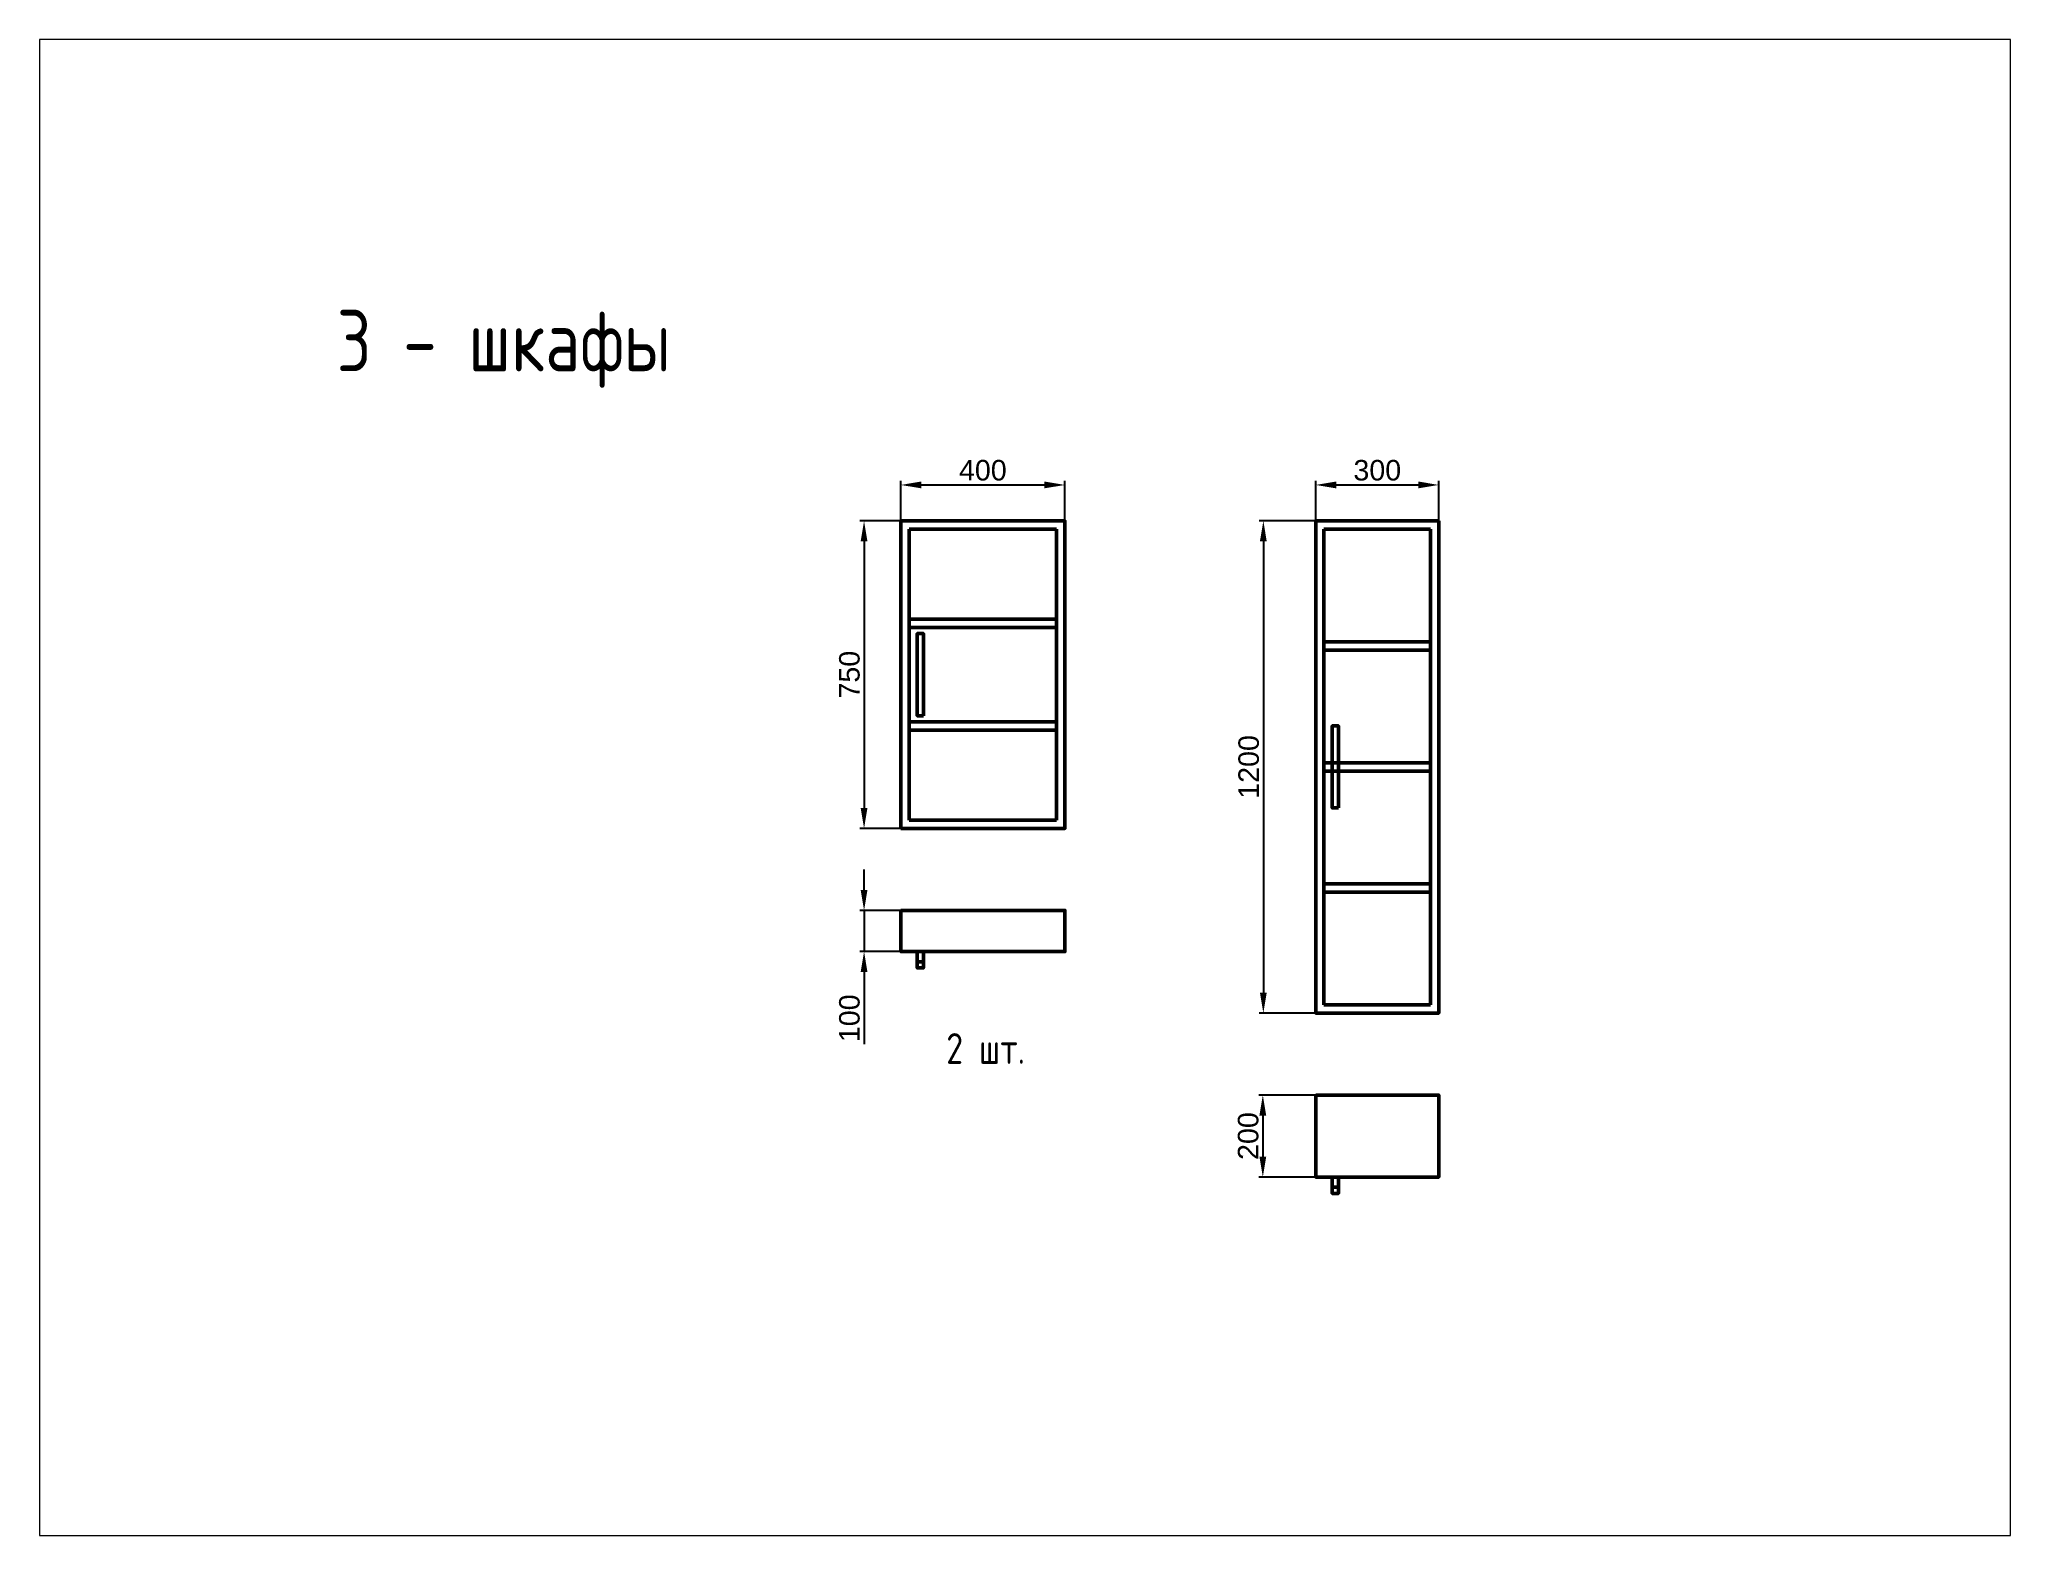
# Paper-space layout 'Layout1 (3)' of a CAD drawing. Header units: millimetres. Extents: x 26 to 231, y 20 to 176.
# The model-space entities are those that its viewports show. They can reach past a viewport. Long polylines and large blocks are cut down to what shows.
import ezdxf

# ---------------------------------------------------------------- set-up
doc = ezdxf.new("R2010")
doc.units = ezdxf.units.MM
doc.linetypes.add('ACAD_ISO02W100', pattern=[15, 12, -3])
doc.styles.add('awcad.labels', font='eskd.shx')
doc.styles.get("Standard").update_dxf_attribs({"font": 'arial.ttf'})
doc.dimstyles.new('ISO-25', dxfattribs={"dimtxt": 2.5, "dimasz": 2.5, "dimexe": 1.25, "dimexo": 0.625, "dimtad": 1, "dimtxsty": 'Standard', "dimcen": 2.5, "dimadec": 0, "dimazin": 0, "dimtfac": 1, "dimtmove": 0, "dimatfit": 3, "dimfxl": 1, "dimarcsym": 0})

# ---------------------------------------------------------------- blocks, each defined once
blk = doc.blocks.new('*D204')
at = {"color": 0, "lineweight": -2, "transparency": 16777216}
for p, q in [((3027.7, -3981.3), (3027.7, -3883.7)), ((3077.7, -3893.7), (3377.7, -3893.7)), ((3427.7, -3981.3), (3427.7, -3883.7))]:
    blk.add_line(p, q, dxfattribs=at)
at = {"color": 0, "transparency": 16777216}
for points in [[(3077.7, -3885.3), (3077.7, -3902), (3027.7, -3893.7)], [(3377.7, -3885.3), (3377.7, -3902), (3427.7, -3893.7)]]:
    blk.add_solid(points, dxfattribs=at)
at = {"layer": 'Defpoints', "color": 0, "transparency": 16777216}
for p in [(3427.7, -3893.7), (3027.7, -3981.3), (3427.7, -3981.3)]:
    blk.add_point(p, dxfattribs=at)
at = {"color": 0, "transparency": 16777216, "insert": (3227.7, -3858.1), "char_height": 50, "attachment_point": 5}
blk.add_mtext('400', dxfattribs=at)
blk = doc.blocks.new('*D205')
at = {"color": 0, "lineweight": -2, "transparency": 16777216}
for p, q in [((3027.7, -3981.3), (2928, -3981.3)), ((2938, -4031.3), (2938, -4681.3)), ((3027.7, -4731.3), (2928, -4731.3))]:
    blk.add_line(p, q, dxfattribs=at)
at = {"color": 0, "transparency": 16777216}
for points in [[(2929.7, -4031.3), (2946.3, -4031.3), (2938, -3981.3)], [(2929.7, -4681.3), (2946.3, -4681.3), (2938, -4731.3)]]:
    blk.add_solid(points, dxfattribs=at)
at = {"layer": 'Defpoints', "color": 0, "transparency": 16777216}
for p in [(3027.7, -3981.3), (2938, -4731.3), (3027.7, -4731.3)]:
    blk.add_point(p, dxfattribs=at)
at = {"color": 0, "transparency": 16777216, "insert": (2902.5, -4356.3), "char_height": 50, "attachment_point": 5, "rotation": 90}
blk.add_mtext('750', dxfattribs=at)
blk = doc.blocks.new('*D207')
at = {"color": 0, "lineweight": -2, "transparency": 16777216}
for p, q in [((2938, -4881.3), (2938, -4831.3)), ((3027.7, -4931.3), (2928, -4931.3)), ((2938, -4931.3), (2938, -5031.3)), ((3027.7, -5031.3), (2928, -5031.3)), ((2938, -5081.3), (2938, -5256.9))]:
    blk.add_line(p, q, dxfattribs=at)
at = {"color": 0, "transparency": 16777216}
for points in [[(2929.7, -4881.3), (2946.3, -4881.3), (2938, -4931.3)], [(2929.7, -5081.3), (2946.3, -5081.3), (2938, -5031.3)]]:
    blk.add_solid(points, dxfattribs=at)
at = {"layer": 'Defpoints', "color": 0, "transparency": 16777216}
for p in [(3027.7, -4931.3), (2938, -5031.3), (3027.7, -5031.3)]:
    blk.add_point(p, dxfattribs=at)
at = {"color": 0, "transparency": 16777216, "insert": (2902.5, -5194.1), "char_height": 50, "attachment_point": 5, "rotation": 90}
blk.add_mtext('100', dxfattribs=at)
blk = doc.blocks.new('*D208')
at = {"color": 0, "lineweight": -2, "transparency": 16777216}
for p, q in [((4039.8, -3981.3), (4039.8, -3883.7)), ((4089.8, -3893.7), (4289.8, -3893.7)), ((4339.8, -3981.3), (4339.8, -3883.7))]:
    blk.add_line(p, q, dxfattribs=at)
at = {"color": 0, "transparency": 16777216}
for points in [[(4089.8, -3885.3), (4089.8, -3902), (4039.8, -3893.7)], [(4289.8, -3885.3), (4289.8, -3902), (4339.8, -3893.7)]]:
    blk.add_solid(points, dxfattribs=at)
at = {"layer": 'Defpoints', "color": 0, "transparency": 16777216}
for p in [(4339.8, -3893.7), (4039.8, -3981.3), (4339.8, -3981.3)]:
    blk.add_point(p, dxfattribs=at)
at = {"color": 0, "transparency": 16777216, "insert": (4189.8, -3858.1), "char_height": 50, "attachment_point": 5}
blk.add_mtext('300', dxfattribs=at)
blk = doc.blocks.new('*D209')
at = {"color": 0, "lineweight": -2, "transparency": 16777216}
for p, q in [((4039.8, -3981.3), (3901.9, -3981.3)), ((3911.9, -4031.3), (3911.9, -5131.3)), ((4039.8, -5181.3), (3901.9, -5181.3))]:
    blk.add_line(p, q, dxfattribs=at)
at = {"color": 0, "transparency": 16777216}
for points in [[(3903.5, -4031.3), (3920.2, -4031.3), (3911.9, -3981.3)], [(3903.5, -5131.3), (3920.2, -5131.3), (3911.9, -5181.3)]]:
    blk.add_solid(points, dxfattribs=at)
at = {"layer": 'Defpoints', "color": 0, "transparency": 16777216}
for p in [(4039.8, -3981.3), (3911.9, -5181.3), (4039.8, -5181.3)]:
    blk.add_point(p, dxfattribs=at)
at = {"color": 0, "transparency": 16777216, "insert": (3876.3, -4581.3), "char_height": 50, "attachment_point": 5, "rotation": 90}
blk.add_mtext('1200', dxfattribs=at)
blk = doc.blocks.new('*D210')
at = {"color": 0, "lineweight": -2, "transparency": 16777216}
for p, q in [((4039.8, -5381.3), (3900.6, -5381.3)), ((3910.6, -5431.3), (3910.6, -5531.3)), ((4039.8, -5581.3), (3900.6, -5581.3))]:
    blk.add_line(p, q, dxfattribs=at)
at = {"color": 0, "transparency": 16777216}
for points in [[(3902.3, -5431.3), (3918.9, -5431.3), (3910.6, -5381.3)], [(3902.3, -5531.3), (3918.9, -5531.3), (3910.6, -5581.3)]]:
    blk.add_solid(points, dxfattribs=at)
at = {"layer": 'Defpoints', "color": 0, "transparency": 16777216}
for p in [(4039.8, -5381.3), (3910.6, -5581.3), (4039.8, -5581.3)]:
    blk.add_point(p, dxfattribs=at)
at = {"color": 0, "transparency": 16777216, "insert": (3875.1, -5481.3), "char_height": 50, "attachment_point": 5, "rotation": 90}
blk.add_mtext('200', dxfattribs=at)

msp = doc.modelspace()

# ---------------------------------------------------------------- linework, layer by layer
at = {"linetype": 'ACAD_ISO02W100', "lineweight": 50, "ltscale": 0.2}
for p, q in [((3047.7, -4221.3), (3407.7, -4221.3)), ((3047.7, -4241.3), (3407.7, -4241.3)), ((4059.8, -4276.3), (4319.8, -4276.3)), ((4059.8, -4296.3), (4319.8, -4296.3)), ((3047.7, -4471.3), (3407.7, -4471.3)), ((3047.7, -4491.3), (3407.7, -4491.3)), ((4059.8, -4571.3), (4319.8, -4571.3)), ((4059.8, -4591.3), (4319.8, -4591.3)), ((4059.8, -4866.3), (4319.8, -4866.3)), ((4059.8, -4886.3), (4319.8, -4886.3))]:
    msp.add_line(p, q, dxfattribs=at)
at = {"lineweight": 50}
for p, q in [((3067.7, -5056.3), (3067.7, -5031.3)), ((3082.7, -5056.3), (3082.7, -5031.3)), ((4079.8, -5606.3), (4079.8, -5581.3)), ((4094.8, -5606.3), (4094.8, -5581.3))]:
    msp.add_line(p, q, dxfattribs=at)
for points in [[(3027.7, -4731.3), (3027.7, -3981.3), (3427.7, -3981.3), (3427.7, -4731.3)], [(4339.8, -3981.3), (4339.8, -5181.3), (4039.8, -5181.3), (4039.8, -3981.3)], [(3082.7, -4456.3), (3082.7, -4256.3), (3067.7, -4256.3), (3067.7, -4456.3)], [(4094.8, -4681.3), (4094.8, -4481.3), (4079.8, -4481.3), (4079.8, -4681.3)], [(3027.7, -4931.3), (3427.7, -4931.3), (3427.7, -5031.3), (3027.7, -5031.3)], [(3067.7, -5056.3), (3082.7, -5056.3), (3082.7, -5071.3), (3067.7, -5071.3)], [(4039.8, -5381.3), (4339.8, -5381.3), (4339.8, -5581.3), (4039.8, -5581.3)], [(4079.8, -5606.3), (4094.8, -5606.3), (4094.8, -5621.3), (4079.8, -5621.3)]]:
    msp.add_lwpolyline(points, close=True, dxfattribs=at)
at = {"linetype": 'ACAD_ISO02W100', "lineweight": 50, "ltscale": 0.2}
for points in [[(3047.7, -4711.3), (3047.7, -4001.3), (3407.7, -4001.3), (3407.7, -4711.3)], [(4319.8, -4001.3), (4319.8, -5161.3), (4059.8, -5161.3), (4059.8, -4001.3)]]:
    msp.add_lwpolyline(points, close=True, dxfattribs=at)

# ---------------------------------------------------------------- texts
at = {"style": 'awcad.labels'}
for s, height, p in [('3 - шкафы', 150, (1651.7, -3616.7)), ('2 шт.', 75, (3138.4, -5305.3))]:
    msp.add_text(s, height=height, dxfattribs=at).set_placement(p)

# ---------------------------------------------------------------- dimensions: what is measured, and where the dimension line sits
at = {"color": 253}
for base, p1, p2, picture, middle in [((3427.7, -3893.7), (3027.7, -3981.3), (3427.7, -3981.3), '*D204', (3227.7, -3858.1)), ((4339.8, -3893.7), (4039.8, -3981.3), (4339.8, -3981.3), '*D208', (4189.8, -3858.1))]:
    dim = msp.add_linear_dim(base=base, p1=p1, p2=p2, dimstyle='ISO-25', override={"dimtxt": 50, "dimasz": 50, "dimexe": 10, "dimexo": 0, "dimgap": 10, "dimdec": 0}, dxfattribs=at)
    dim.commit()
    dim.dimension.update_dxf_attribs({"geometry": picture, "text_midpoint": middle})
for base, p1, p2, picture, middle in [((2938, -4731.3), (3027.7, -3981.3), (3027.7, -4731.3), '*D205', (2902.5, -4356.3)), ((3911.9, -5181.3), (4039.8, -3981.3), (4039.8, -5181.3), '*D209', (3876.3, -4581.3)), ((2938, -5031.3), (3027.7, -4931.3), (3027.7, -5031.3), '*D207', (2902.5, -5194.1)), ((3910.6, -5581.3), (4039.8, -5381.3), (4039.8, -5581.3), '*D210', (3875.1, -5481.3))]:
    dim = msp.add_linear_dim(base=base, p1=p1, p2=p2, angle=90, dimstyle='ISO-25', override={"dimtxt": 50, "dimasz": 50, "dimexe": 10, "dimexo": 0, "dimgap": 10, "dimdec": 0}, dxfattribs=at)
    dim.commit()
    dim.dimension.update_dxf_attribs({"geometry": picture, "text_midpoint": middle})

psp = doc.layouts.new('Layout1 (3)')

# ---------------------------------------------------------------- viewports
at = {"layer": 'Defpoints', "color": 1}
psp.add_viewport(center=(128.5, 97.5), size=(205.6, 156), view_center_point=(3330.54, -4631.4), view_height=3647.9814, dxfattribs=at)

doc.saveas('drawing.dxf')
